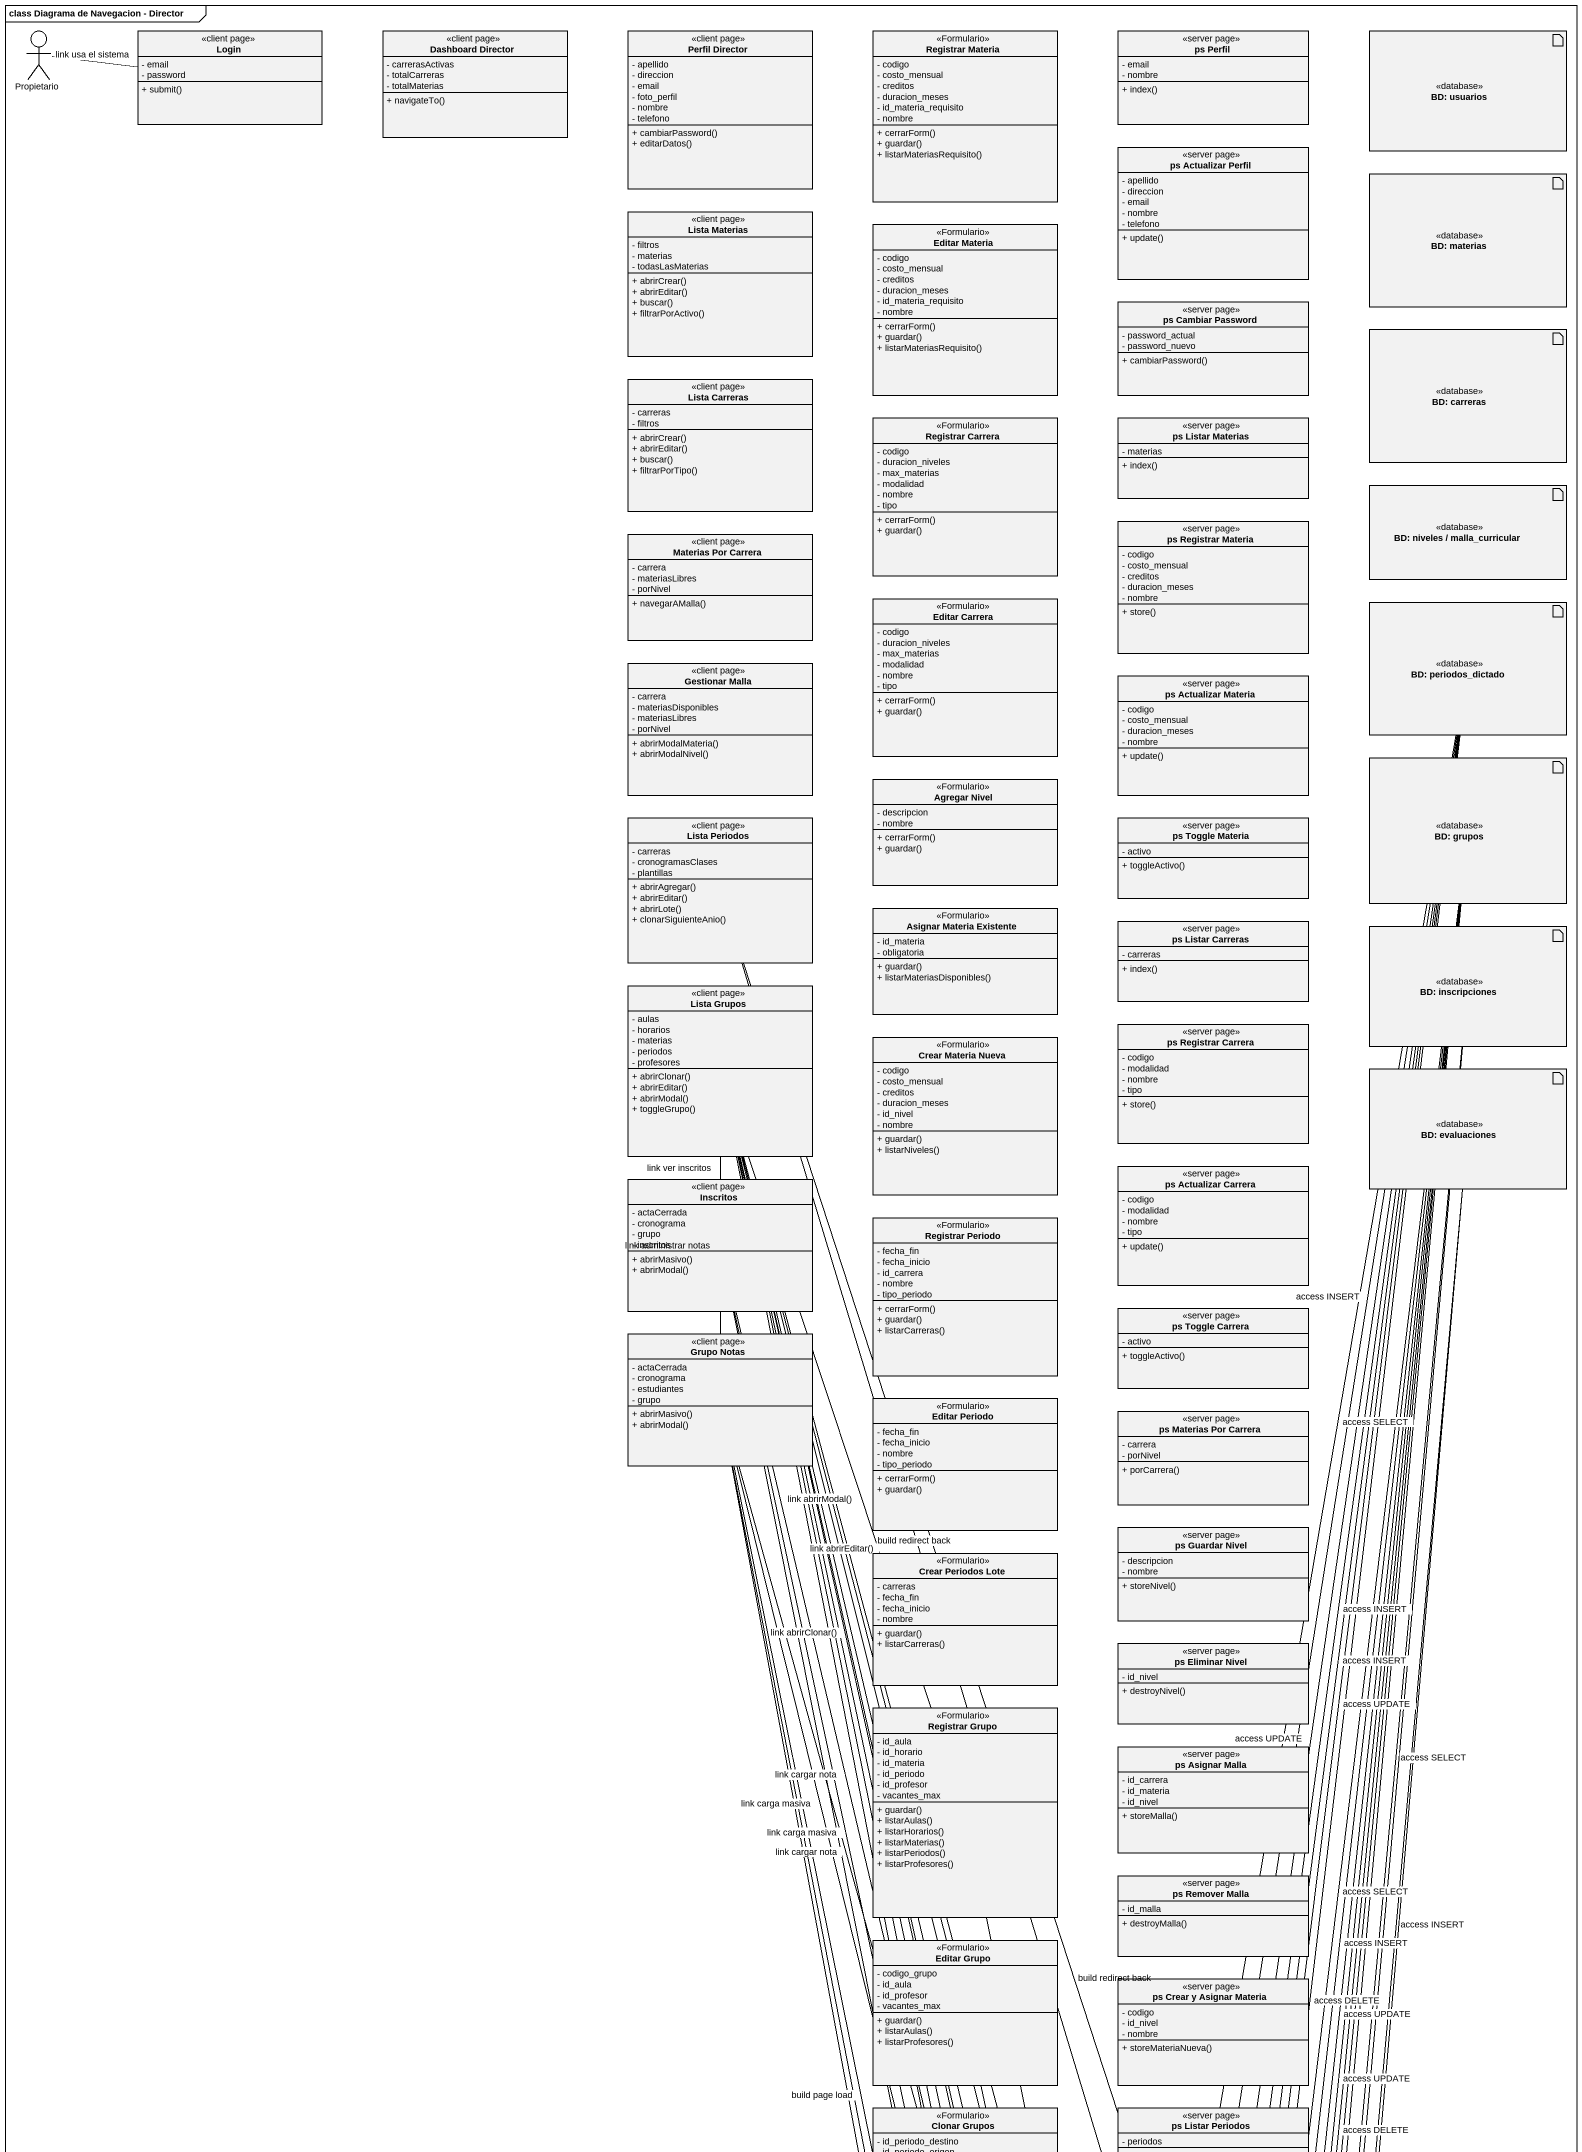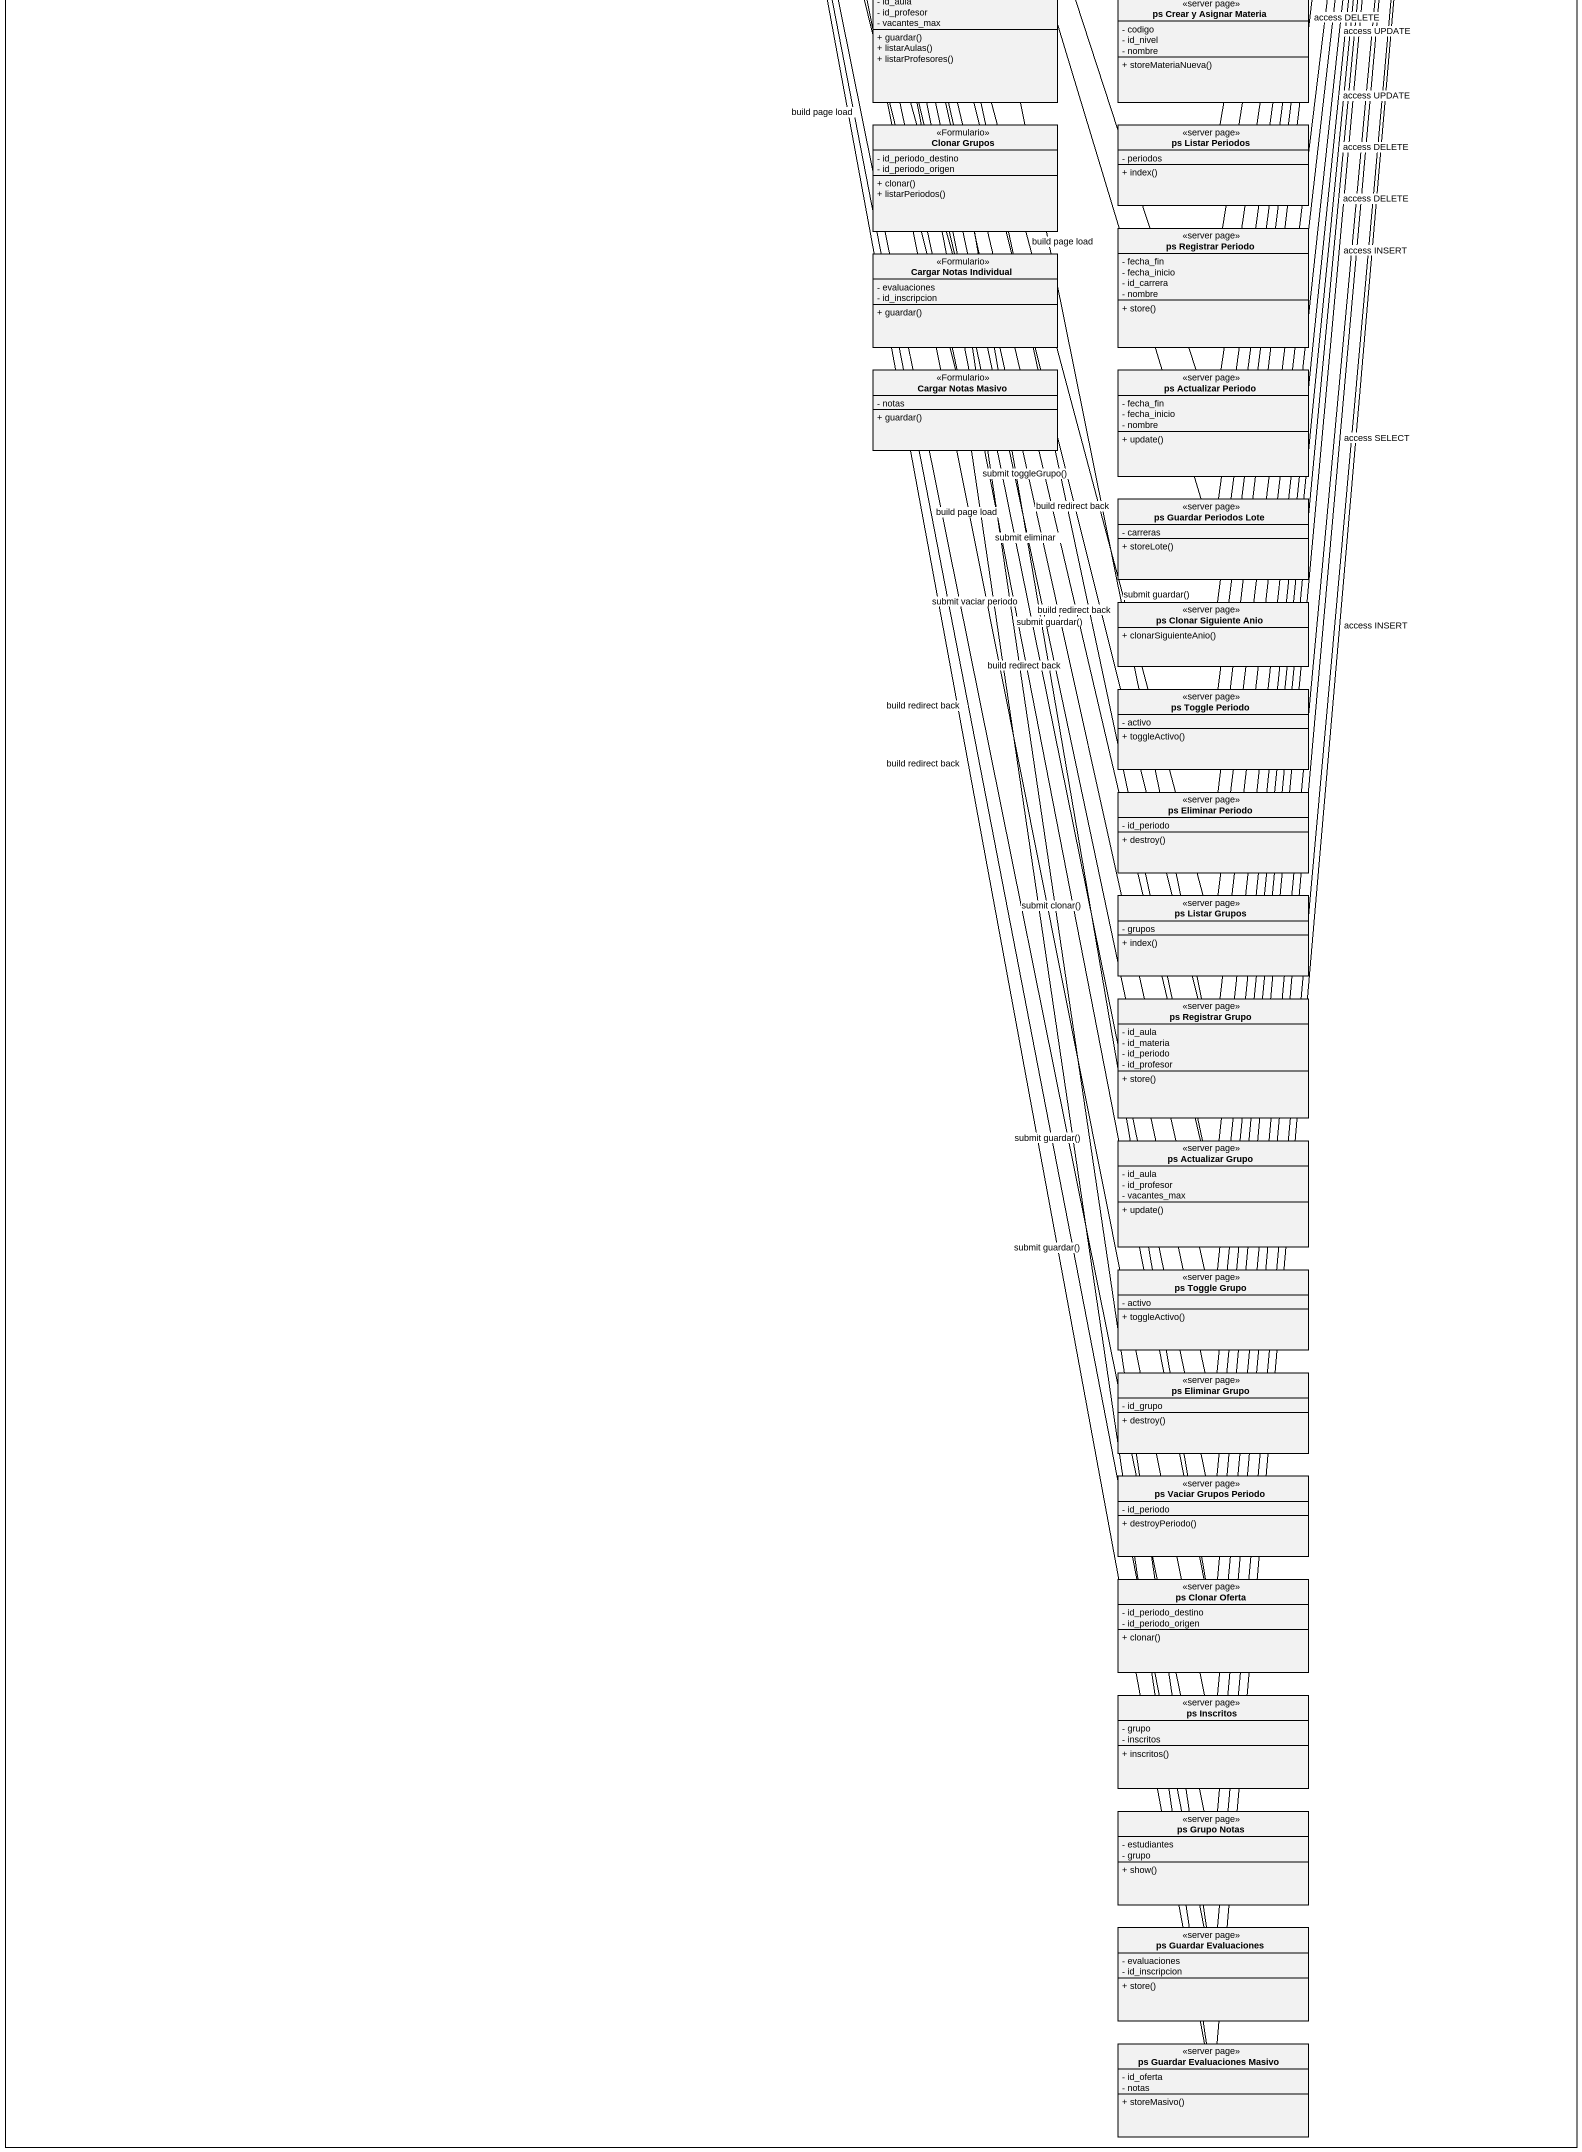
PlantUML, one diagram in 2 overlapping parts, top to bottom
@startuml
mainframe class Diagrama de Navegacion - Director
allowmixing
hide circle
hide empty members
skinparam classAttributeIconSize 0
actor Propietario
class Login <<client page>> {
  - email
  - password
  + submit()
}
class "Dashboard Director" as Dashboard_Director <<client page>> {
  - carrerasActivas
  - totalCarreras
  - totalMaterias
  + navigateTo()
}
class "Perfil Director" as Perfil_Director <<client page>> {
  - apellido
  - direccion
  - email
  - foto_perfil
  - nombre
  - telefono
  + cambiarPassword()
  + editarDatos()
}
class "Registrar Materia" as Registrar_Materia <<Formulario>> {
  - codigo
  - costo_mensual
  - creditos
  - duracion_meses
  - id_materia_requisito
  - nombre
  + cerrarForm()
  + guardar()
  + listarMateriasRequisito()
}
class "ps Perfil" as ps_Perfil <<server page>> {
  - email
  - nombre
  + index()
}
artifact "BD: usuarios" as BD_usuarios <<database>>
class "ps Actualizar Perfil" as ps_Actualizar_Perfil <<server page>> {
  - apellido
  - direccion
  - email
  - nombre
  - telefono
  + update()
}
artifact "BD: materias" as BD_materias <<database>>
class "Lista Materias" as Lista_Materias <<client page>> {
  - filtros
  - materias
  - todasLasMaterias
  + abrirCrear()
  + abrirEditar()
  + buscar()
  + filtrarPorActivo()
}
class "Editar Materia" as Editar_Materia <<Formulario>> {
  - codigo
  - costo_mensual
  - creditos
  - duracion_meses
  - id_materia_requisito
  - nombre
  + cerrarForm()
  + guardar()
  + listarMateriasRequisito()
}
class "ps Cambiar Password" as ps_Cambiar_Password <<server page>> {
  - password_actual
  - password_nuevo
  + cambiarPassword()
}
artifact "BD: carreras" as BD_carreras <<database>>
class "Lista Carreras" as Lista_Carreras <<client page>> {
  - carreras
  - filtros
  + abrirCrear()
  + abrirEditar()
  + buscar()
  + filtrarPorTipo()
}
class "Registrar Carrera" as Registrar_Carrera <<Formulario>> {
  - codigo
  - duracion_niveles
  - max_materias
  - modalidad
  - nombre
  - tipo
  + cerrarForm()
  + guardar()
}
class "ps Listar Materias" as ps_Listar_Materias <<server page>> {
  - materias
  + index()
}
artifact "BD: niveles / malla_curricular" as BD_niveles_malla_curricular <<database>>
class "ps Registrar Materia" as ps_Registrar_Materia <<server page>> {
  - codigo
  - costo_mensual
  - creditos
  - duracion_meses
  - nombre
  + store()
}
class "Materias Por Carrera" as Materias_Por_Carrera <<client page>> {
  - carrera
  - materiasLibres
  - porNivel
  + navegarAMalla()
}
class "Editar Carrera" as Editar_Carrera <<Formulario>> {
  - codigo
  - duracion_niveles
  - max_materias
  - modalidad
  - nombre
  - tipo
  + cerrarForm()
  + guardar()
}
artifact "BD: periodos_dictado" as BD_periodos_dictado <<database>>
class "Gestionar Malla" as Gestionar_Malla <<client page>> {
  - carrera
  - materiasDisponibles
  - materiasLibres
  - porNivel
  + abrirModalMateria()
  + abrirModalNivel()
}
class "ps Actualizar Materia" as ps_Actualizar_Materia <<server page>> {
  - codigo
  - costo_mensual
  - duracion_meses
  - nombre
  + update()
}
artifact "BD: grupos" as BD_grupos <<database>>
class "Agregar Nivel" as Agregar_Nivel <<Formulario>> {
  - descripcion
  - nombre
  + cerrarForm()
  + guardar()
}
class "Lista Periodos" as Lista_Periodos <<client page>> {
  - carreras
  - cronogramasClases
  - plantillas
  + abrirAgregar()
  + abrirEditar()
  + abrirLote()
  + clonarSiguienteAnio()
}
class "ps Toggle Materia" as ps_Toggle_Materia <<server page>> {
  - activo
  + toggleActivo()
}
class "Asignar Materia Existente" as Asignar_Materia_Existente <<Formulario>> {
  - id_materia
  - obligatoria
  + guardar()
  + listarMateriasDisponibles()
}
class "ps Listar Carreras" as ps_Listar_Carreras <<server page>> {
  - carreras
  + index()
}
artifact "BD: inscripciones" as BD_inscripciones <<database>>
class "Lista Grupos" as Lista_Grupos <<client page>> {
  - aulas
  - horarios
  - materias
  - periodos
  - profesores
  + abrirClonar()
  + abrirEditar()
  + abrirModal()
  + toggleGrupo()
}
class "ps Registrar Carrera" as ps_Registrar_Carrera <<server page>> {
  - codigo
  - modalidad
  - nombre
  - tipo
  + store()
}
class "Crear Materia Nueva" as Crear_Materia_Nueva <<Formulario>> {
  - codigo
  - costo_mensual
  - creditos
  - duracion_meses
  - id_nivel
  - nombre
  + guardar()
  + listarNiveles()
}
artifact "BD: evaluaciones" as BD_evaluaciones <<database>>
class Inscritos <<client page>> {
  - actaCerrada
  - cronograma
  - grupo
  - inscritos
  + abrirMasivo()
  + abrirModal()
}
class "ps Actualizar Carrera" as ps_Actualizar_Carrera <<server page>> {
  - codigo
  - modalidad
  - nombre
  - tipo
  + update()
}
class "Registrar Periodo" as Registrar_Periodo <<Formulario>> {
  - fecha_fin
  - fecha_inicio
  - id_carrera
  - nombre
  - tipo_periodo
  + cerrarForm()
  + guardar()
  + listarCarreras()
}
class "Grupo Notas" as Grupo_Notas <<client page>> {
  - actaCerrada
  - cronograma
  - estudiantes
  - grupo
  + abrirMasivo()
  + abrirModal()
}
class "ps Toggle Carrera" as ps_Toggle_Carrera <<server page>> {
  - activo
  + toggleActivo()
}
class "Editar Periodo" as Editar_Periodo <<Formulario>> {
  - fecha_fin
  - fecha_inicio
  - nombre
  - tipo_periodo
  + cerrarForm()
  + guardar()
}
class "ps Materias Por Carrera" as ps_Materias_Por_Carrera <<server page>> {
  - carrera
  - porNivel
  + porCarrera()
}
class "ps Guardar Nivel" as ps_Guardar_Nivel <<server page>> {
  - descripcion
  - nombre
  + storeNivel()
}
class "Crear Periodos Lote" as Crear_Periodos_Lote <<Formulario>> {
  - carreras
  - fecha_fin
  - fecha_inicio
  - nombre
  + guardar()
  + listarCarreras()
}
class "ps Eliminar Nivel" as ps_Eliminar_Nivel <<server page>> {
  - id_nivel
  + destroyNivel()
}
class "Registrar Grupo" as Registrar_Grupo <<Formulario>> {
  - id_aula
  - id_horario
  - id_materia
  - id_periodo
  - id_profesor
  - vacantes_max
  + guardar()
  + listarAulas()
  + listarHorarios()
  + listarMaterias()
  + listarPeriodos()
  + listarProfesores()
}
class "ps Asignar Malla" as ps_Asignar_Malla <<server page>> {
  - id_carrera
  - id_materia
  - id_nivel
  + storeMalla()
}
class "ps Remover Malla" as ps_Remover_Malla <<server page>> {
  - id_malla
  + destroyMalla()
}
class "Editar Grupo" as Editar_Grupo <<Formulario>> {
  - codigo_grupo
  - id_aula
  - id_profesor
  - vacantes_max
  + guardar()
  + listarAulas()
  + listarProfesores()
}
class "ps Crear y Asignar Materia" as ps_Crear_y_Asignar_Materia <<server page>> {
  - codigo
  - id_nivel
  - nombre
  + storeMateriaNueva()
}
class "Clonar Grupos" as Clonar_Grupos <<Formulario>> {
  - id_periodo_destino
  - id_periodo_origen
  + clonar()
  + listarPeriodos()
}
class "ps Listar Periodos" as ps_Listar_Periodos <<server page>> {
  - periodos
  + index()
}
class "ps Registrar Periodo" as ps_Registrar_Periodo <<server page>> {
  - fecha_fin
  - fecha_inicio
  - id_carrera
  - nombre
  + store()
}
class "Cargar Notas Individual" as Cargar_Notas_Individual <<Formulario>> {
  - evaluaciones
  - id_inscripcion
  + guardar()
}
class "Cargar Notas Masivo" as Cargar_Notas_Masivo <<Formulario>> {
  - notas
  + guardar()
}
class "ps Actualizar Periodo" as ps_Actualizar_Periodo <<server page>> {
  - fecha_fin
  - fecha_inicio
  - nombre
  + update()
}
class "ps Guardar Periodos Lote" as ps_Guardar_Periodos_Lote <<server page>> {
  - carreras
  + storeLote()
}
class "ps Clonar Siguiente Anio" as ps_Clonar_Siguiente_Anio <<server page>> {
  + clonarSiguienteAnio()
}
class "ps Toggle Periodo" as ps_Toggle_Periodo <<server page>> {
  - activo
  + toggleActivo()
}
class "ps Eliminar Periodo" as ps_Eliminar_Periodo <<server page>> {
  - id_periodo
  + destroy()
}
class "ps Listar Grupos" as ps_Listar_Grupos <<server page>> {
  - grupos
  + index()
}
class "ps Registrar Grupo" as ps_Registrar_Grupo <<server page>> {
  - id_aula
  - id_materia
  - id_periodo
  - id_profesor
  + store()
}
class "ps Actualizar Grupo" as ps_Actualizar_Grupo <<server page>> {
  - id_aula
  - id_profesor
  - vacantes_max
  + update()
}
class "ps Toggle Grupo" as ps_Toggle_Grupo <<server page>> {
  - activo
  + toggleActivo()
}
class "ps Eliminar Grupo" as ps_Eliminar_Grupo <<server page>> {
  - id_grupo
  + destroy()
}
class "ps Vaciar Grupos Periodo" as ps_Vaciar_Grupos_Periodo <<server page>> {
  - id_periodo
  + destroyPeriodo()
}
class "ps Clonar Oferta" as ps_Clonar_Oferta <<server page>> {
  - id_periodo_destino
  - id_periodo_origen
  + clonar()
}
class "ps Inscritos" as ps_Inscritos <<server page>> {
  - grupo
  - inscritos
  + inscritos()
}
class "ps Grupo Notas" as ps_Grupo_Notas <<server page>> {
  - estudiantes
  - grupo
  + show()
}
class "ps Guardar Evaluaciones" as ps_Guardar_Evaluaciones <<server page>> {
  - evaluaciones
  - id_inscripcion
  + store()
}
class "ps Guardar Evaluaciones Masivo" as ps_Guardar_Evaluaciones_2 <<server page>> {
  - id_oferta
  - notas
  + storeMasivo()
}
Propietario -right- Login : link usa el sistema
Lista_Grupos -- Inscritos : link ver inscritos
Lista_Grupos -- Grupo_Notas : link administrar notas
Lista_Grupos -- Registrar_Grupo : link abrirModal()
Lista_Grupos -- Editar_Grupo : link abrirEditar()
Lista_Grupos -- Clonar_Grupos : link abrirClonar()
Lista_Grupos -- ps_Listar_Grupos : build page load
Lista_Grupos -- ps_Toggle_Grupo : submit toggleGrupo()
Lista_Grupos -- ps_Eliminar_Grupo : submit eliminar
Lista_Grupos -- ps_Vaciar_Grupos_Periodo : submit vaciar periodo
Inscritos -- Cargar_Notas_Individual : link cargar nota
Inscritos -- Cargar_Notas_Masivo : link carga masiva
Inscritos -- ps_Inscritos : build page load
Grupo_Notas -- Cargar_Notas_Individual : link cargar nota
Grupo_Notas -- Cargar_Notas_Masivo : link carga masiva
Grupo_Notas -- ps_Grupo_Notas : build page load
Registrar_Grupo -- ps_Registrar_Grupo : submit guardar()
Editar_Grupo -- ps_Actualizar_Grupo : submit guardar()
Clonar_Grupos -- ps_Clonar_Oferta : submit clonar()
ps_Listar_Periodos -up- BD_periodos_dictado : access SELECT
ps_Registrar_Periodo -up- BD_periodos_dictado : access INSERT
Cargar_Notas_Individual -- ps_Guardar_Evaluaciones : submit guardar()
Cargar_Notas_Masivo -- ps_Guardar_Evaluaciones_2 : submit guardar()
ps_Actualizar_Periodo -up- BD_periodos_dictado : access UPDATE
ps_Actualizar_Periodo -up- Lista_Periodos : build redirect back
ps_Guardar_Periodos_Lote -up- BD_periodos_dictado : access INSERT
ps_Guardar_Periodos_Lote -up- Lista_Periodos : build redirect back
ps_Clonar_Siguiente_Anio -up- BD_periodos_dictado : access INSERT
ps_Toggle_Periodo -up- BD_periodos_dictado : access UPDATE
ps_Eliminar_Periodo -up- BD_periodos_dictado : access DELETE
ps_Listar_Grupos -up- BD_grupos : access SELECT
ps_Registrar_Grupo -up- BD_grupos : access INSERT
ps_Registrar_Grupo -up- Lista_Grupos : build redirect back
ps_Actualizar_Grupo -up- BD_grupos : access UPDATE
ps_Actualizar_Grupo -up- Lista_Grupos : build redirect back
ps_Toggle_Grupo -up- BD_grupos : access UPDATE
ps_Eliminar_Grupo -up- BD_grupos : access DELETE
ps_Vaciar_Grupos_Periodo -up- BD_grupos : access DELETE
ps_Clonar_Oferta -up- BD_grupos : access INSERT
ps_Clonar_Oferta -up- Lista_Grupos : build redirect back
ps_Inscritos -up- BD_inscripciones : access SELECT
ps_Grupo_Notas -up- BD_inscripciones : access SELECT
ps_Guardar_Evaluaciones -up- BD_evaluaciones : access INSERT
ps_Guardar_Evaluaciones -up- Grupo_Notas : build redirect back
ps_Guardar_Evaluaciones_2 -up- BD_evaluaciones : access INSERT
ps_Guardar_Evaluaciones_2 -up- Grupo_Notas : build redirect back
@enduml
